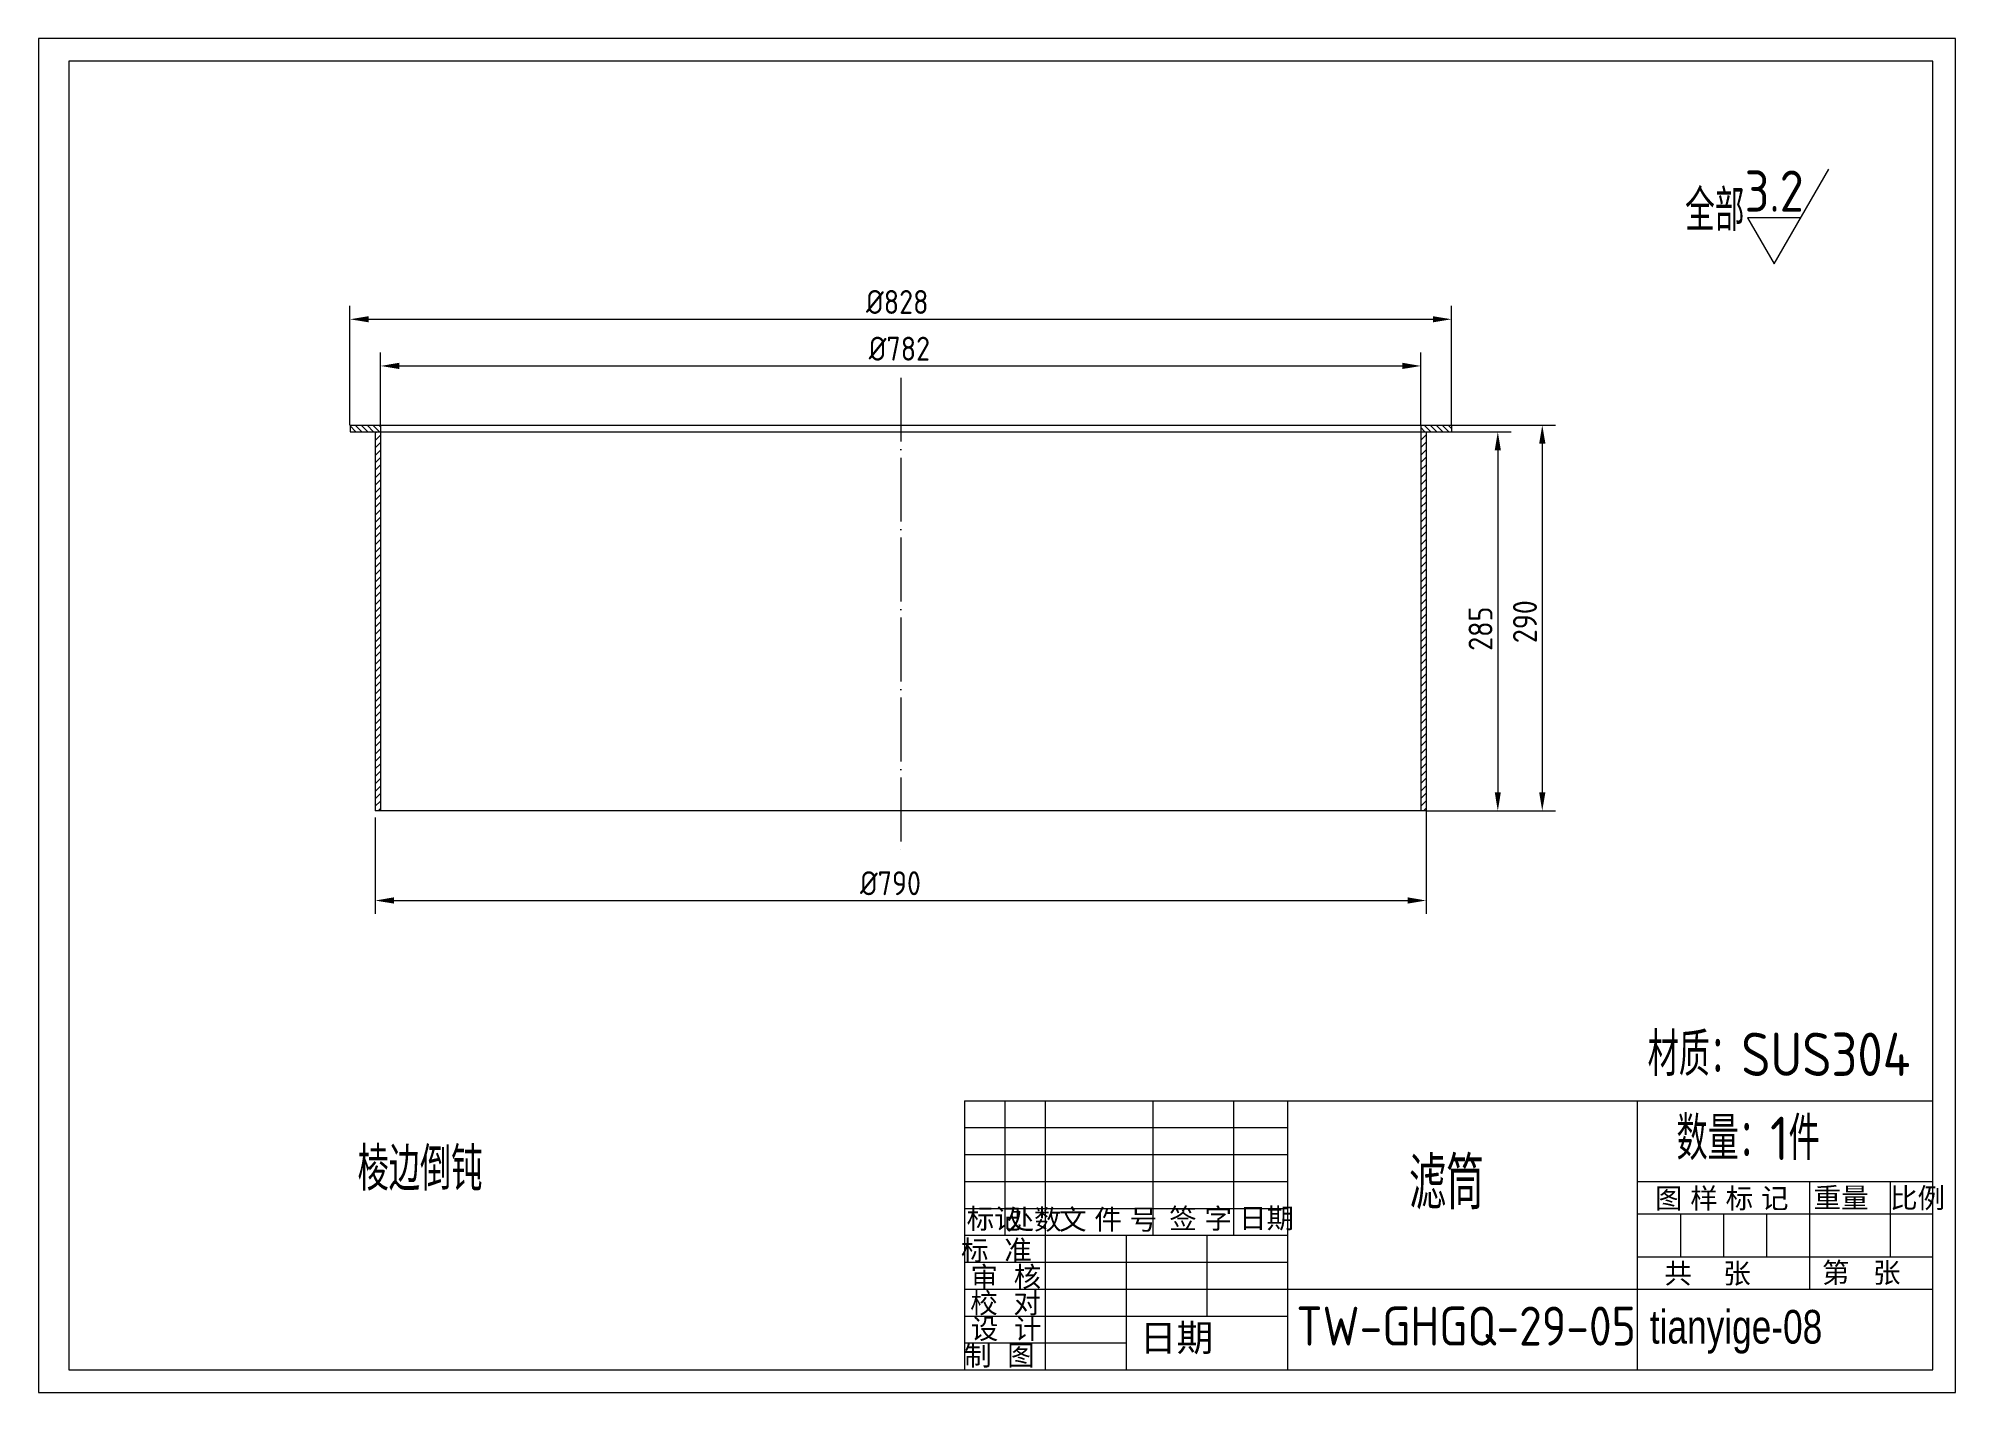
# Model space of a CAD drawing. Header units: millimetres. Extents: x 3656 to 5097, y 829 to 1847.
import ezdxf

# ---------------------------------------------------------------- set-up
doc = ezdxf.new("R2010")
doc.units = ezdxf.units.MM
doc.linetypes.add('ACAD_ISO04W100', pattern=[30, 24, -3, 0, -3])
doc.layers.add('实线', color=2, linetype='Continuous')
doc.layers.add('标注', color=3, linetype='Continuous', lineweight=13)
doc.styles.get("Standard").update_dxf_attribs({"font": 'arial.ttf'})
doc.styles.add('工程字', font='gbenor.shx', dxfattribs={"bigfont": 'gbcbig.shx'})
doc.dimstyles.new('ISO-25', dxfattribs={"dimtxt": 2.5, "dimasz": 2.5, "dimexe": 1.25, "dimexo": 0.625, "dimtad": 1, "dimtxsty": 'Standard', "dimcen": 2.5, "dimadec": 0, "dimazin": 0, "dimtfac": 1, "dimtmove": 0, "dimatfit": 3, "dimfxl": 0, "dimarcsym": 0})

# ---------------------------------------------------------------- blocks, each defined once
blk = doc.blocks.new('*D7')
at = {"color": 0, "linetype": 'Continuous', "lineweight": 13, "transparency": 16777216}
for p, q in [((4718, 1556.3), (4796.2, 1556.3)), ((4786.2, 1542.3), (4786.2, 1280.3)), ((4699, 1266.3), (4796.2, 1266.3))]:
    blk.add_line(p, q, dxfattribs=at)
at = {"color": 0, "linetype": 'Continuous', "transparency": 16777216}
for points in [[(4783.9, 1542.3), (4788.6, 1542.3), (4786.2, 1556.3)], [(4783.9, 1280.3), (4788.6, 1280.3), (4786.2, 1266.3)]]:
    blk.add_solid(points, dxfattribs=at)
at = {"layer": 'Defpoints', "color": 0, "linetype": 'Continuous', "transparency": 16777216}
for p in [(4718, 1556.3), (4699, 1266.3), (4786.2, 1266.3)]:
    blk.add_point(p, dxfattribs=at)
at = {"color": 0, "linetype": 'Continuous', "lineweight": 13, "transparency": 16777216, "insert": (4773.2, 1408.5), "char_height": 18, "attachment_point": 5, "rotation": 90, "style": '工程字'}
blk.add_mtext('290', dxfattribs=at)
blk = doc.blocks.new('*D8')
at = {"color": 0, "linetype": 'Continuous', "lineweight": 13, "transparency": 16777216}
for p, q in [((4718, 1551.3), (4762.8, 1551.3)), ((4752.8, 1537.3), (4752.8, 1280.3)), ((4699, 1266.3), (4762.8, 1266.3))]:
    blk.add_line(p, q, dxfattribs=at)
at = {"color": 0, "linetype": 'Continuous', "transparency": 16777216}
for points in [[(4750.5, 1537.3), (4755.1, 1537.3), (4752.8, 1551.3)], [(4750.5, 1280.3), (4755.1, 1280.3), (4752.8, 1266.3)]]:
    blk.add_solid(points, dxfattribs=at)
at = {"layer": 'Defpoints', "color": 0, "linetype": 'Continuous', "transparency": 16777216}
for p in [(4718, 1551.3), (4699, 1266.3), (4752.8, 1266.3)]:
    blk.add_point(p, dxfattribs=at)
at = {"color": 0, "linetype": 'Continuous', "lineweight": 13, "transparency": 16777216, "insert": (4739.8, 1403.2), "char_height": 18, "attachment_point": 5, "rotation": 90, "style": '工程字'}
blk.add_mtext('285', dxfattribs=at)
blk = doc.blocks.new('*D9')
at = {"color": 0, "linetype": 'Continuous', "lineweight": 13, "transparency": 16777216}
for p, q in [((3913, 1556.3), (3913, 1610.7)), ((3927, 1600.7), (4681, 1600.7)), ((4695, 1556.3), (4695, 1610.7))]:
    blk.add_line(p, q, dxfattribs=at)
at = {"color": 0, "linetype": 'Continuous', "transparency": 16777216}
for points in [[(3927, 1603.1), (3927, 1598.4), (3913, 1600.7)], [(4681, 1603.1), (4681, 1598.4), (4695, 1600.7)]]:
    blk.add_solid(points, dxfattribs=at)
at = {"layer": 'Defpoints', "color": 0, "linetype": 'Continuous', "transparency": 16777216}
for p in [(4695, 1600.7), (3913, 1556.3), (4695, 1556.3)]:
    blk.add_point(p, dxfattribs=at)
at = {"color": 0, "linetype": 'Continuous', "lineweight": 13, "transparency": 16777216, "insert": (4303, 1613.7), "char_height": 18, "attachment_point": 5, "style": '工程字'}
blk.add_mtext('%%c782', dxfattribs=at)
blk = doc.blocks.new('*D10')
at = {"color": 0, "linetype": 'Continuous', "lineweight": 13, "transparency": 16777216}
for p, q in [((3890, 1556.3), (3890, 1645.8)), ((4718, 1556.3), (4718, 1645.8)), ((3904, 1635.8), (4704, 1635.8))]:
    blk.add_line(p, q, dxfattribs=at)
at = {"color": 0, "linetype": 'Continuous', "transparency": 16777216}
for points in [[(3904, 1638.1), (3904, 1633.5), (3890, 1635.8)], [(4704, 1638.1), (4704, 1633.5), (4718, 1635.8)]]:
    blk.add_solid(points, dxfattribs=at)
at = {"layer": 'Defpoints', "color": 0, "linetype": 'Continuous', "transparency": 16777216}
for p in [(4718, 1635.8), (3890, 1556.3), (4718, 1556.3)]:
    blk.add_point(p, dxfattribs=at)
at = {"color": 0, "linetype": 'Continuous', "lineweight": 13, "transparency": 16777216, "insert": (4301.4, 1648.8), "char_height": 18, "attachment_point": 5, "style": '工程字'}
blk.add_mtext('%%c828', dxfattribs=at)
blk = doc.blocks.new('*D11')
at = {"color": 0, "linetype": 'Continuous', "lineweight": 13, "transparency": 16777216}
for p, q in [((3909, 1261.3), (3909, 1188.9)), ((4699, 1266.3), (4699, 1188.9)), ((3923, 1198.9), (4685, 1198.9))]:
    blk.add_line(p, q, dxfattribs=at)
at = {"color": 0, "linetype": 'Continuous', "transparency": 16777216}
for points in [[(3923, 1201.3), (3923, 1196.6), (3909, 1198.9)], [(4685, 1201.3), (4685, 1196.6), (4699, 1198.9)]]:
    blk.add_solid(points, dxfattribs=at)
at = {"layer": 'Defpoints', "color": 0, "linetype": 'Continuous', "transparency": 16777216}
for p in [(3909, 1261.3), (4699, 1266.3), (4699, 1198.9)]:
    blk.add_point(p, dxfattribs=at)
at = {"color": 0, "linetype": 'Continuous', "lineweight": 13, "transparency": 16777216, "insert": (4296.3, 1211.9), "char_height": 18, "attachment_point": 5, "style": '工程字'}
blk.add_mtext('%%c790', dxfattribs=at)

msp = doc.modelspace()

# ---------------------------------------------------------------- hatches: boundary and pattern name
at = {"lineweight": 5}
h = msp.add_hatch(dxfattribs=at)
h.set_pattern_fill('LINE', color=3, angle=135, style=0)
h.set_pattern_definition([(135, (-136238.105, -1928.52), (-2.24506403, -2.24506403), [])])
h.paths.add_polyline_path([(3913.032, 1556.302), (3890.032, 1556.302), (3890.032, 1551.302), (3913.032, 1551.302)])
h.paths.add_polyline_path([(4718.032, 1556.302), (4695.032, 1556.302), (4695.032, 1551.302), (4718.032, 1551.302)])
h = msp.add_hatch(dxfattribs=at)
h.set_pattern_fill('LINE', color=3, scale=1.25, angle=45, style=0)
h.set_pattern_definition([(45, (-136238.105, -1928.52), (-2.80633004, 2.80633004), [])])
h.paths.add_polyline_path([(3913.032, 1551.302), (3909.032, 1551.302), (3909.032, 1266.302), (3913.032, 1266.302)])
h.paths.add_polyline_path([(4699.032, 1551.302), (4695.032, 1551.302), (4695.032, 1266.302), (4699.032, 1266.302)])

# ---------------------------------------------------------------- linework, layer by layer
at = {"color": 7, "lineweight": 13}
for p, q in [((4940.597, 1711.976), (4960.482, 1677.534)), ((4473.344, 947.288), (4473.344, 846.154)), ((4351.983, 866.381), (4473.344, 866.381))]:
    msp.add_line(p, q, dxfattribs=at)
at = {"color": 1, "linetype": 'ACAD_ISO04W100', "lineweight": 13, "ltscale": 2}
msp.add_line((4304.032, 1591.865), (4304.032, 1232.136), dxfattribs=at)
at = {"lineweight": 18}
for p, q in [((3890.032, 1556.302), (3890.032, 1551.302)), ((3890.032, 1556.302), (4718.032, 1556.302)), ((3890.032, 1556.302), (3913.032, 1556.302)), ((3890.032, 1551.302), (4718.032, 1551.302)), ((3909.032, 1551.302), (3909.032, 1266.302)), ((3913.032, 1556.302), (3913.032, 1266.302)), ((4695.032, 1556.302), (4695.032, 1266.302)), ((4699.032, 1551.302), (4699.032, 1266.302)), ((4718.032, 1556.302), (4718.032, 1551.302)), ((4699.032, 1266.302), (3909.032, 1266.302))]:
    msp.add_line(p, q, dxfattribs=at)
at = {"layer": '实线', "color": 7, "linetype": 'Continuous', "lineweight": 13}
for p, q in [((5096.955, 1846.943), (3655.751, 1846.943)), ((3655.751, 1846.943), (3655.751, 829.017)), ((5096.955, 829.017), (5096.955, 1846.943)), ((5079.818, 1829.806), (3678.572, 1829.806)), ((3678.572, 1829.806), (3678.572, 846.154)), ((5079.818, 846.154), (5079.818, 1829.806)), ((3678.572, 846.154), (5079.818, 846.154)), ((3655.751, 829.017), (5096.955, 829.017))]:
    msp.add_line(p, q, dxfattribs=at)
at = {"layer": '实线', "color": 7, "lineweight": 13}
for p, q in [((4351.983, 1048.422), (5079.818, 1048.422)), ((4351.983, 1048.422), (4351.983, 846.154)), ((4382.323, 1048.422), (4382.323, 947.288)), ((4412.663, 1048.422), (4412.663, 846.154)), ((4493.57, 1048.422), (4493.57, 947.288)), ((4554.251, 1048.422), (4554.251, 947.288)), ((4594.704, 1048.422), (4594.704, 846.154)), ((4857.653, 1048.422), (4857.653, 846.154)), ((4351.983, 1028.195), (4594.704, 1028.195)), ((4351.983, 1007.968), (4594.704, 1007.968)), ((4351.983, 987.741), (4594.704, 987.741)), ((4857.653, 987.741), (5079.818, 987.741)), ((4987.104, 987.741), (4987.104, 906.834)), ((5047.785, 987.741), (5047.785, 931.106)), ((4351.983, 967.515), (4594.704, 967.515)), ((4857.653, 963.469), (5079.818, 963.469)), ((4890.016, 963.469), (4890.016, 931.106)), ((4922.378, 963.469), (4922.378, 931.106)), ((4954.741, 963.469), (4954.741, 931.106)), ((4351.983, 947.288), (4594.704, 947.288)), ((4534.024, 947.288), (4534.024, 886.608)), ((4351.983, 927.061), (4594.704, 927.061)), ((4857.653, 931.106), (5079.818, 931.106)), ((4351.983, 906.834), (5079.818, 906.834)), ((4351.983, 886.608), (4594.704, 886.608))]:
    msp.add_line(p, q, dxfattribs=at)
at = {"layer": '标注', "color": 7, "linetype": 'Continuous', "lineweight": 13}
for p, q in [((4960.482, 1677.534), (5001.579, 1748.717)), ((4980.367, 1711.976), (4940.597, 1711.976))]:
    msp.add_line(p, q, dxfattribs=at)

# ---------------------------------------------------------------- texts
at = {"layer": '实线', "color": 7, "lineweight": 15, "style": '工程字'}
for s, height, p in [('材质：SUS304', 32.5843, (4865.392, 1067.026)), ('数量：1件', 32.5843, (4887.106, 1003.838)), ('棱边倒钝', 32.5843, (3895.716, 980.859)), ('滤筒', 39.1012, (4685.961, 966.805)), ('TW-GHGQ-29-05', 29.32587, (4601.376, 864.409))]:
    msp.add_text(s, height=height, dxfattribs=at).set_placement(p)
at = {"layer": '实线', "color": 7, "lineweight": 13}
for s, height, p in [(' 图 样 标 记', 15.1701, (4864.993, 967.534)), ('重量', 15.1701, (4990.146, 967.956)), ('比例', 15.1701, (5047.66, 967.768)), ('标记', 15.1701, (4353.53, 952.216)), ('处数', 15.1701, (4383.463, 951.578)), ('文 件 号', 15.1701, (4422.945, 951.56)), ('签 字', 15.1701, (4505.789, 952.302)), ('日期', 15.1701, (4558.292, 952.583)), (' 标  准', 15.1701, (4343.454, 928.465)), ('审  核', 15.1701, (4356.45, 908.562)), ('共    张', 15.1701, (4877.934, 911.137)), ('第   张', 15.1701, (4996.464, 911.639)), ('校  对', 15.1701, (4356.217, 888.747)), ('设  计', 15.1701, (4356.641, 869.396)), ('日期', 20.2268, (4483.684, 860.173)), (' 制  图', 15.1701, (4345.668, 849.4))]:
    msp.add_text(s, height=height, dxfattribs=at).set_placement(p)
at = {"layer": '实线', "color": 7, "lineweight": 13, "width": 0.75}
msp.add_text('tianyige-08', height=25.28349, dxfattribs=at).set_placement((4867.101, 865.885))
at = {"layer": '实线', "color": 7, "lineweight": 13, "char_height": 30.9781, "attachment_point": 5, "style": '工程字'}
for s, insert in [('3.2', (4960.55, 1732.123)), ('全部', (4915.88, 1717.635))]:
    msp.add_mtext(s, dxfattribs=dict(at, insert=insert))

# ---------------------------------------------------------------- dimensions: what is measured, and where the dimension line sits
at = {"color": 6, "linetype": 'Continuous', "lineweight": 13}
for base, p1, p2, picture, middle in [((4718.032, 1635.812), (3890.032, 1556.302), (4718.032, 1556.302), '*D10', (4301.378, 1635.812)), ((4695.032, 1600.718), (3913.032, 1556.302), (4695.032, 1556.302), '*D9', (4303, 1600.718)), ((4699.032, 1198.942), (3909.032, 1261.302), (4699.032, 1266.302), '*D11', (4296.285, 1198.942))]:
    dim = msp.add_linear_dim(base=base, p1=p1, p2=p2, text='%%c<>', dimstyle='ISO-25', override={"dimtxt": 18, "dimasz": 14, "dimexe": 10, "dimexo": 0, "dimgap": 4, "dimtxsty": '工程字', "dimlwd": 13, "dimlwe": 13}, dxfattribs=at)
    dim.commit()
    dim.dimension.update_dxf_attribs({"geometry": picture, "text_midpoint": middle, "dimtype": 160})
for base, p1, picture, middle in [((4786.22, 1266.302), (4718.032, 1556.302), '*D7', (4786.22, 1408.534)), ((4752.798, 1266.302), (4718.032, 1551.302), '*D8', (4752.798, 1403.249))]:
    dim = msp.add_linear_dim(base=base, p1=p1, p2=(4699.032, 1266.302), angle=90, dimstyle='ISO-25', override={"dimtxt": 18, "dimasz": 14, "dimexe": 10, "dimexo": 0, "dimgap": 4, "dimtxsty": '工程字', "dimlwd": 13, "dimlwe": 13}, dxfattribs=at)
    dim.commit()
    dim.dimension.update_dxf_attribs({"geometry": picture, "text_midpoint": middle, "dimtype": 160})

doc.saveas('drawing.dxf')
